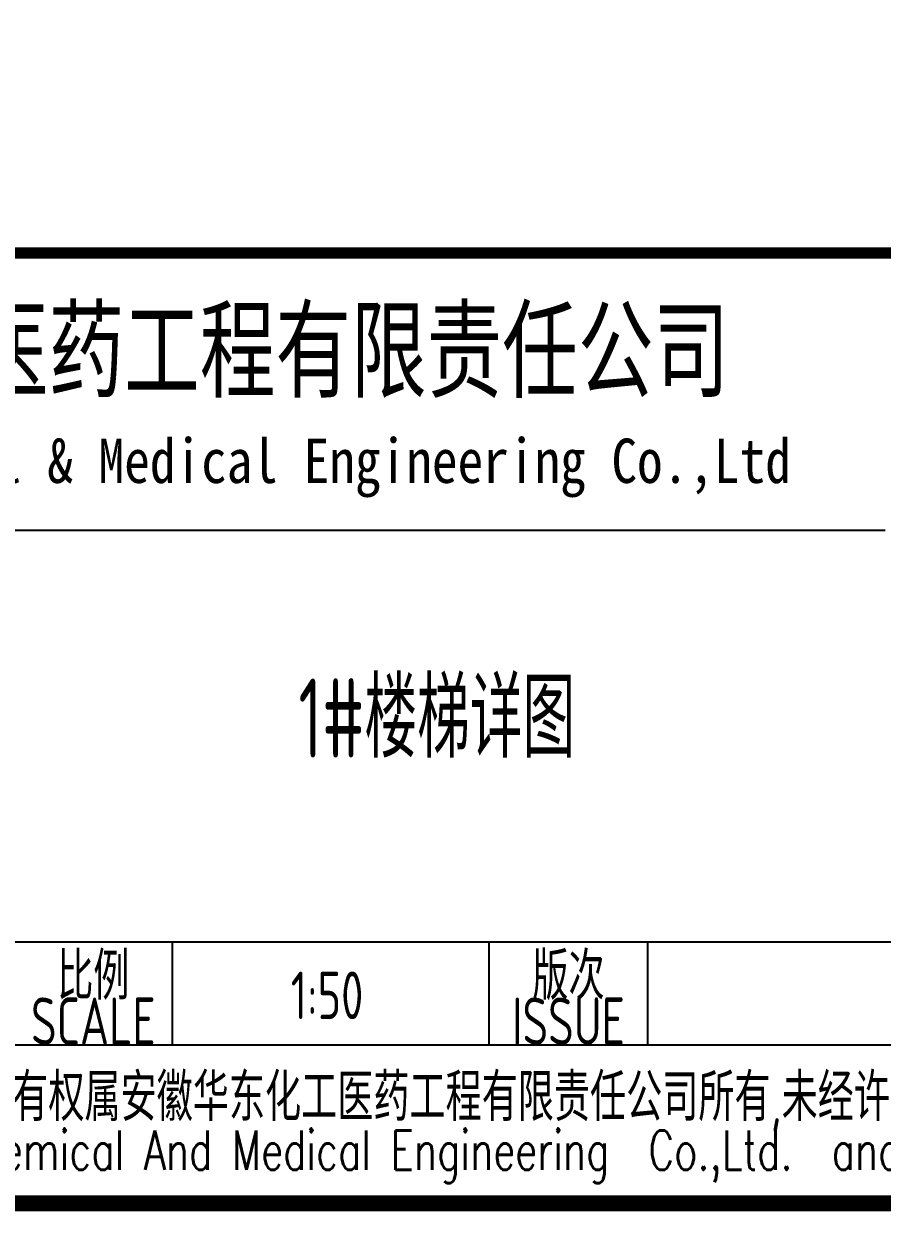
# Model space of a CAD drawing. Extents: x 5904849 to 6011887, y -826029 to -177002.
# Drawn here: x 5940180 to 5942890, y -758635 to -754887 of the extents above; entities that cross this region are included whole.
import ezdxf
from ezdxf.enums import TextEntityAlignment as Align

# ---------------------------------------------------------------- set-up
doc = ezdxf.new("R2010")
doc.units = 0
doc.header["$LTSCALE"] = 1000
doc.header["$MEASUREMENT"] = 0
doc.layers.get('0').update_dxf_attribs({"linetype": 'CONTINUOUS'})
doc.layers.add('PUB_TITLE', color=4, linetype='CONTINUOUS')
doc.styles.add('AHD', font='sceie.shx', dxfattribs={"width": 0.7, "bigfont": 'sceic.shx'})
doc.styles.add('ECEC_TQ', font='txt_l.shx', dxfattribs={"bigfont": 'hztxt_l.shx'})
doc.styles.add('sceie', font='sceie.shx', dxfattribs={"bigfont": 'sceic.shx'})
doc.styles.add('宋体', font='', dxfattribs={"width": 0.7})
doc.styles.get('宋体').set_extended_font_data('SimSun')

msp = doc.modelspace()

# ---------------------------------------------------------------- linework, layer by layer
for p, q in [((5937399.4, -756485.4), (5942899.4, -756485.4)), ((5940149.4, -757785.4), (5946399.4, -757785.4)), ((5940649.4, -758110.4), (5940649.4, -757785.4)), ((5941649.4, -758110.4), (5941649.4, -757785.4)), ((5942149.4, -758110.4), (5942149.4, -757785.4)), ((5937399.4, -758110.4), (5946399.4, -758110.4)), ((5937399.4, -758610.4), (5946399.4, -758610.4))]:
    msp.add_line(p, q)
at = {"const_width": 35}
msp.add_lwpolyline([(5946399.4, -755610.4), (5937399.4, -755610.4)], dxfattribs=at)
at = {"layer": 'PUB_TITLE', "color": 4, "const_width": 50}
msp.add_lwpolyline([(5906099.4, -758610.4), (5946399.4, -758610.4), (5946399.4, -729910.4), (5906099.4, -729910.4)], close=True, dxfattribs=at)

# ---------------------------------------------------------------- texts
for s, height, style, width, p in [('安徽华东化工医药工程有限责任公司', 250, '宋体', 0.7, (5940496.8, -755910.4)), ('Anhui Huadong Chemical & Medical Engineering Co.,Ltd', 140, '宋体', 0.85, (5940496.8, -756285.4)), ('1#楼梯详图', 250, 'AHD', 0.7, (5941483.8, -757065.4)), ('比例', 150, 'sceie', 0.8, (5940399.4, -757885.4)), ('版次', 150, 'sceie', 0.8, (5941899.4, -757885.4)), ('1:50', 150, 'sceie', 0.8, (5941137.3, -757953.9)), ('SCALE', 150, 'sceie', 0.8, (5940399.4, -758035.4)), ('ISSUE', 150, 'sceie', 0.8, (5941899.4, -758035.4)), ('本文件专有权属安徽华东化工医药工程有限责任公司所有,未经许可不得复制或转让给第三方', 150, 'sceie', 0.8, (5941984.9, -758284.9)), ('The proprietary right of this document belongs to Anhui Huadong Chemical And Medical Engineering  Co.,Ltd.  and any replication or transfer to the 3rd. side is forbidden without its permission. ', 125, 'ECEC_TQ', 0.72, (5941899.4, -758460.4))]:
    msp.add_text(s, height=height, dxfattribs=dict(style=style, width=width)).set_placement(p, align=Align.MIDDLE)

doc.saveas('drawing.dxf')
